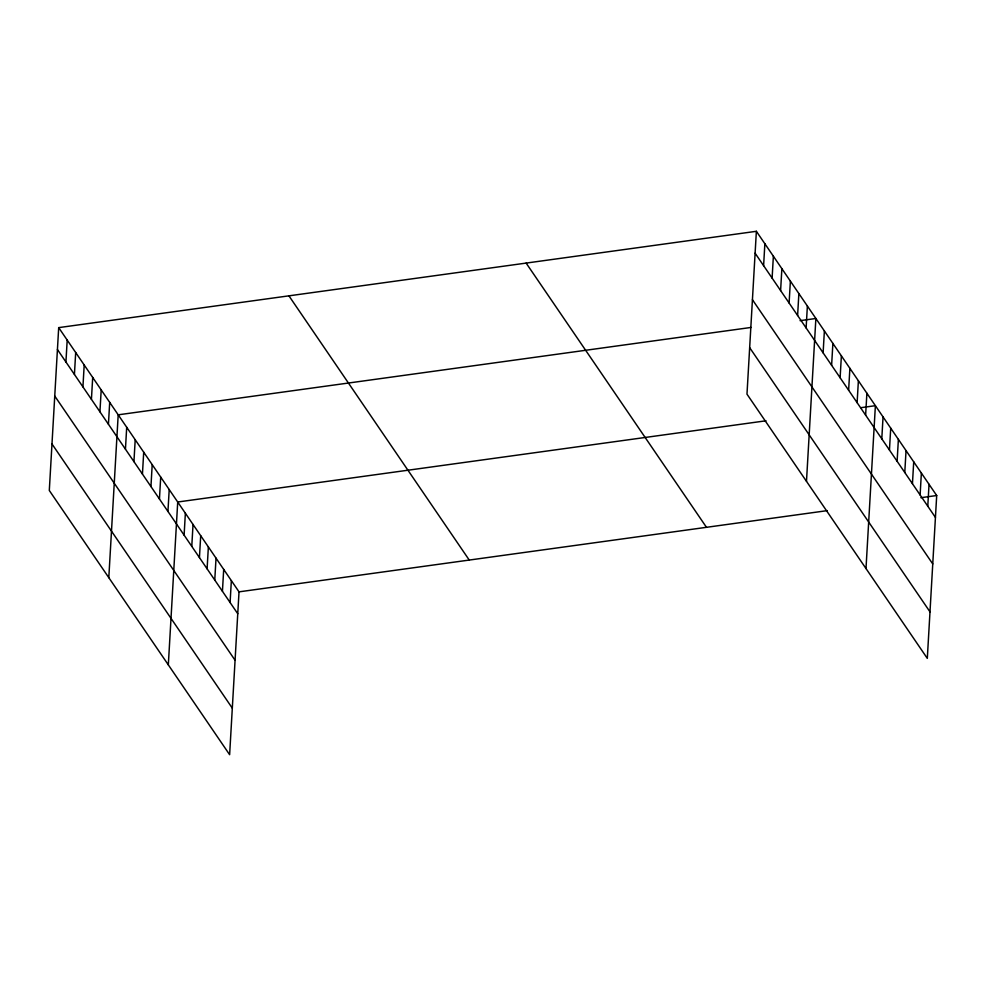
<?xml version="1.0" encoding="UTF-8"?>
<svg xmlns="http://www.w3.org/2000/svg" width="986" height="986" viewBox="0 0 986 986"><rect width="100%" height="100%" fill="white"/><g stroke="black" fill="none" stroke-linecap="round" stroke-linejoin="round"><path stroke-width="1.48" d="M58.692 327.623L49.3 490.473L229.627 754.697L239.019 591.846L58.692 327.623L756.373 231.303L936.7 495.527L927.308 658.377L746.981 394.154L756.373 231.303M65.926 361.973L67.196 340.084M74.431 374.433L75.688 352.532M82.935 386.894L84.192 364.993M91.427 399.342L92.696 377.453M99.931 411.803L101.201 389.901M108.435 424.263L109.692 402.362M108.805 577.673L118.197 414.823L751.122 327.438M125.444 449.172L126.701 427.271M133.936 461.633L135.205 439.731M142.44 474.081L143.709 452.192M150.944 486.542L152.201 464.64M159.449 499.002L160.706 477.101M167.94 511.451L169.21 489.549M168.323 664.86L177.714 502.01L766.023 420.788M184.111 535.139L185.368 513.238M191.777 546.367L193.034 524.466M199.443 557.595L200.7 535.694M207.097 568.836L208.366 546.934M214.763 580.064L216.033 558.162M222.429 591.292L223.699 569.39M230.095 602.52L231.353 580.618M763.608 265.653L764.865 243.752M772.112 278.114L773.369 256.212M780.604 290.562L781.873 268.673M789.108 303.022L790.378 281.121M797.612 315.483L798.87 293.581M806.117 327.931L807.374 306.042M806.486 481.341L815.878 318.49L800.053 320.672M823.113 352.852L824.382 330.951M831.617 365.301L832.887 343.399M840.121 377.761L841.378 355.86M848.626 390.222L849.883 368.32M857.117 402.67L858.387 380.769M865.622 415.131L866.891 393.229M865.991 568.54L875.383 405.69L861 407.674M881.792 438.819L883.049 416.918M889.458 450.047L890.715 428.146M897.112 461.275L898.382 439.374M904.778 472.504L906.048 450.602M912.444 483.732L913.714 461.83M920.111 494.96L921.368 473.058M927.777 506.2L929.034 484.299M239.019 591.846L827.34 510.625M920.875 497.708L936.7 495.527M755.103 253.192L935.443 517.428M752.429 299.707L932.756 563.943M749.656 347.639L929.995 611.862M526.13 263.089L706.469 527.313M288.923 295.837L469.25 560.06M57.422 349.525L237.762 613.748M54.748 396.039L235.075 660.263M51.987 443.959L232.314 708.182"/></g></svg>
